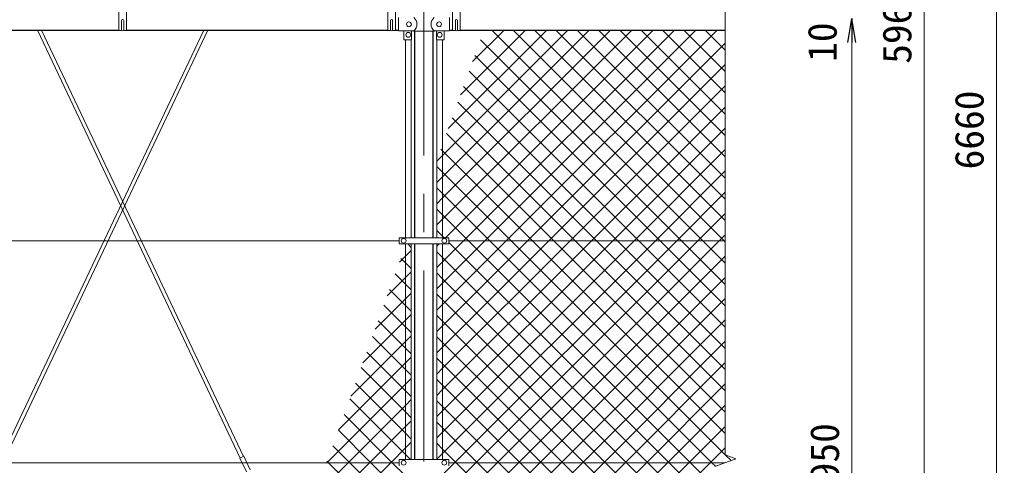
# Model space of a CAD drawing. Units: millimetres, scale not verified. Extents: x -8400 to 8400, y -5940 to 5940.
# Drawn here: x -5736 to -2494, y -1194 to 287 of the extents above; entities that cross this region are included whole.
import ezdxf
from ezdxf.enums import TextEntityAlignment as Align

# ---------------------------------------------------------------- set-up
doc = ezdxf.new("R2010")
doc.units = ezdxf.units.MM
doc.header["$LTSCALE"] = 20
doc.linetypes.add('USER1', pattern=[50.8, 31.75, -6.35, 6.35, -6.35])
for name, color, linetype, lineweight in [('0-1_D-STR1', 1, 'Continuous', 25), ('0-4_D-BMK', 2, 'USER1', 13), ('0-5_D-STR-DIM', 7, 'Continuous', 13), ('0-8_D-STR3', 3, 'Continuous', 13), ('0-B_D-STR2', 7, 'Continuous', 13)]:
    doc.layers.add(name, color=color, linetype=linetype, lineweight=lineweight)
doc.layers.add('0-6_0', color=7, linetype='Continuous')
doc.styles.add('ＭＳ ゴシック', font='')
doc.styles.get('ＭＳ ゴシック').set_extended_font_data('MS Gothic')

# ---------------------------------------------------------------- blocks, each defined once
blk = doc.blocks.new('_Open')
at = {"layer": '0-6_0'}
blk.add_line((-20, 3.333), (0, 0), dxfattribs=at)
blk.add_lwpolyline([(-20, -3.333), (0, 0), (-20, 0)], dxfattribs=at)

msp = doc.modelspace()

# ---------------------------------------------------------------- linework, layer by layer
at = {"layer": '0-1_D-STR1'}
for p, q in [((-6274.06, 251.9), (-5406.56, 251.9)), ((-5381.56, 251.9), (-4514.06, 251.9)), ((-4489.06, 251.9), (-4479.06, 251.9)), ((-4424.31, -437.7), (-4424.31, 248.4)), ((-4363.81, -437.7), (-4363.81, 248.4)), ((-4309.06, 251.9), (-4299.06, 251.9)), ((-4274.06, 251.9), (-3394.06, 251.9)), ((-4424.31, -1174.7), (-4424.31, -458.3)), ((-4363.81, -1174.7), (-4363.81, -458.3))]:
    msp.add_line(p, q, dxfattribs=at)
at = {"layer": '0-4_D-BMK'}
msp.add_line((-4394.06, 2501.7), (-4394.06, -3460), dxfattribs=at)
at = {"layer": '0-5_D-STR-DIM'}
for p, q in [((-2734.06, 3170), (-2734.06, -2630)), ((-2494.06, 3170), (-2494.06, -3330)), ((-3394.06, 1284.35), (-3394.06, -1159.35)), ((-2974.06, 210), (-2974.06, -2580)), ((-2974.06, 210), (-2974.06, 130)), ((-3358.83, -1172.17), (-3394.06, -1159.35)), ((-3429.3, -1197.83), (-3358.83, -1172.17))]:
    msp.add_line(p, q, dxfattribs=at)
at = {"layer": '0-8_D-STR3'}
for p, q in [((-4479.06, 292.9), (-4479.06, 248.9)), ((-4309.06, 292.9), (-4309.06, 248.9)), ((-5397.56, 250.11), (-5397.56, 283)), ((-5390.56, 250.11), (-5390.56, 283)), ((-4505.06, 250.11), (-4505.06, 283)), ((-4498.06, 250.11), (-4498.06, 283)), ((-4290.06, 250.11), (-4290.06, 283)), ((-4283.06, 250.11), (-4283.06, 283)), ((-5125.07, 251.9), (-5795.1, -1164.22)), ((-5111.8, 251.9), (-5784.25, -1169.35)), ((-5676.33, 251.9), (-5003.88, -1169.35)), ((-5663.05, 251.9), (-4993.03, -1164.22)), ((-4479.06, 248.9), (-4427.86, 248.9)), ((-4461.06, 248.9), (-4461.06, 220.9)), ((-4436.06, 248.9), (-4436.06, 220.9)), ((-4427.86, 248.4), (-4428.86, 248.9)), ((-4427.86, 248.4), (-4360.26, 248.4)), ((-4360.26, 248.4), (-4359.26, 248.9)), ((-4360.26, 248.9), (-4309.06, 248.9)), ((-4352.06, 248.9), (-4352.06, 220.9)), ((-4327.06, 248.9), (-4327.06, 220.9)), ((-4438.06, 218.9), (-4459.06, 218.9)), ((-4455.56, -437.7), (-4455.56, 218.9)), ((-4436.56, -437.7), (-4436.56, 219.58)), ((-4351.56, -437.7), (-4351.56, 219.58)), ((-4350.06, 218.9), (-4329.06, 218.9)), ((-4332.56, -437.7), (-4332.56, 218.9)), ((-4476.56, -448), (-6312.06, -448)), ((-4476.56, -437.7), (-4311.56, -437.7)), ((-4476.56, -437.7), (-4476.56, -458.3)), ((-4311.56, -437.7), (-4311.56, -458.3)), ((-3394.06, -448), (-4311.56, -448)), ((-4476.56, -458.3), (-4311.56, -458.3)), ((-4455.56, -1174.7), (-4455.56, -458.3)), ((-4436.56, -1174.7), (-4436.56, -458.3)), ((-4351.56, -1174.7), (-4351.56, -458.3)), ((-4332.56, -1174.7), (-4332.56, -458.3)), ((-5004.87, -1169.82), (-4992.04, -1163.74)), ((-4992.04, -1163.74), (-4970.65, -1208.94)), ((-4476.56, -1185), (-6312.06, -1185)), ((-5004.87, -1169.82), (-4983.49, -1215.01)), ((-4476.56, -1174.7), (-4311.56, -1174.7)), ((-4476.56, -1174.7), (-4476.56, -1195.3)), ((-4311.56, -1174.7), (-4311.56, -1195.3)), ((-3394.06, -1185), (-4311.56, -1185))]:
    msp.add_line(p, q, dxfattribs=at)
for points in [[(-5397.56, 339.37), (-5406.56, 339.37), (-5406.56, 250.11), (-5397.56, 250.11)], [(-5390.56, 250.11), (-5381.56, 250.11), (-5381.56, 339.37)], [(-4505.06, 339.37), (-4514.06, 339.37), (-4514.06, 250.11), (-4505.06, 250.11)], [(-4498.06, 250.11), (-4489.06, 250.11), (-4489.06, 339.37)], [(-4290.06, 250.11), (-4299.06, 250.11), (-4299.06, 339.37)], [(-4283.06, 339.37), (-4274.06, 339.37), (-4274.06, 250.11), (-4283.06, 250.11)]]:
    msp.add_lwpolyline(points, dxfattribs=at)
for centre in [(-4444.06, 270.9), (-4344.06, 270.9), (-4446.06, 235.9), (-4342.06, 235.9), (-4461.56, -448), (-4326.56, -448), (-4461.56, -1185), (-4326.56, -1185)]:
    msp.add_circle(centre, 8, dxfattribs=at)
for centre, radius, start, end in [((-4446.45, 270.9), 28.8, 310.19176, 49.80824), ((-4341.68, 270.9), 28.8, 130.19176, 229.80824), ((-5394.06, 283), 3.5, 0, 180), ((-4501.56, 283), 3.5, 0, 180), ((-4286.56, 283), 3.5, 0, 180), ((-5394.06, 255.74), 6.62, 238.10921, 301.89079), ((-4501.56, 255.74), 6.62, 238.10921, 301.89079), ((-4286.56, 255.74), 6.62, 238.10921, 301.89079), ((-4459.06, 220.9), 2, 180, 270), ((-4438.06, 220.9), 2, 270, 0), ((-4350.06, 220.9), 2, 180, 270), ((-4329.06, 220.9), 2, 270, 0)]:
    msp.add_arc(centre, radius, start, end, dxfattribs=at)
at = {"layer": '0-B_D-STR2'}
for p, q in [((-4332.56, -164.46), (-3916.2, 251.9)), ((-4332.56, -235.17), (-3845.49, 251.9)), ((-4332.56, -305.89), (-3774.78, 251.9)), ((-4332.56, -376.6), (-3704.07, 251.9)), ((-4322.96, -437.7), (-3633.36, 251.9)), ((-4313.63, -74.82), (-3986.91, 251.9)), ((-4273.16, 36.36), (-4057.62, 251.9)), ((-4262.55, -448), (-3562.65, 251.9)), ((-4232.7, 147.53), (-4128.33, 251.9)), ((-4191.84, -448), (-3491.94, 251.9)), ((-3468.5, -448), (-4168.4, 251.9)), ((-4121.13, -448), (-3421.23, 251.9)), ((-3397.79, -448), (-4097.69, 251.9)), ((-3394.06, -381.02), (-4026.98, 251.9)), ((-3394.06, -310.31), (-3956.27, 251.9)), ((-3394.06, -239.6), (-3885.56, 251.9)), ((-3394.06, -168.89), (-3814.85, 251.9)), ((-3394.06, -98.17), (-3744.14, 251.9)), ((-3394.06, -27.46), (-3673.43, 251.9)), ((-3394.06, 43.25), (-3602.72, 251.9)), ((-3394.06, 113.96), (-3532.01, 251.9)), ((-3394.06, 184.67), (-3461.3, 251.9)), ((-3539.21, -448), (-4206.56, 219.35)), ((-4050.41, -448), (-3394.06, 208.35)), ((-3609.92, -448), (-4225.43, 167.51)), ((-3979.7, -448), (-3394.06, 137.64)), ((-3680.63, -448), (-4244.3, 115.66)), ((-3908.99, -448), (-3394.06, 66.93)), ((-3751.35, -448), (-4263.17, 63.82)), ((-3822.06, -448), (-4282.04, 11.98)), ((-3838.28, -448), (-3394.06, -3.78)), ((-3892.77, -448), (-4300.91, -39.86)), ((-3963.48, -448), (-4319.77, -91.7)), ((-3767.57, -448), (-3394.06, -74.49)), ((-3696.86, -448), (-3394.06, -145.2)), ((-4351.56, -183.46), (-4332.56, -164.46)), ((-3626.15, -448), (-3394.06, -215.91)), ((-4351.56, -254.17), (-4332.56, -235.17)), ((-3555.44, -448), (-3394.06, -286.62)), ((-4351.56, -324.89), (-4332.56, -305.89)), ((-4351.56, -395.6), (-4332.56, -376.6)), ((-3484.73, -448), (-3394.06, -357.33)), ((-4332.56, -518.02), (-4262.55, -448)), ((-4332.56, -588.73), (-4191.84, -448)), ((-4332.56, -659.44), (-4121.13, -448)), ((-4332.56, -730.15), (-4050.41, -448)), ((-4332.56, -800.86), (-3979.7, -448)), ((-4332.56, -871.57), (-3908.99, -448)), ((-4332.56, -942.28), (-3838.28, -448)), ((-4332.56, -1012.99), (-3767.57, -448)), ((-4332.56, -1083.7), (-3696.86, -448)), ((-4332.56, -1154.41), (-3626.15, -448)), ((-4292.44, -1185), (-3555.44, -448)), ((-4221.73, -1185), (-3484.73, -448)), ((-4151.02, -1185), (-3414.02, -448)), ((-3394.06, -1017.41), (-3963.48, -448)), ((-3394.06, -946.7), (-3892.77, -448)), ((-3394.06, -875.99), (-3822.06, -448)), ((-3394.06, -805.28), (-3751.35, -448)), ((-3394.06, -734.57), (-3680.63, -448)), ((-3394.06, -663.86), (-3609.92, -448)), ((-3394.06, -593.15), (-3539.21, -448)), ((-3394.06, -522.44), (-3468.5, -448)), ((-3414.02, -448), (-3394.06, -428.05)), ((-3394.06, -451.73), (-3397.79, -448)), ((-4455.56, -499.6), (-4436.56, -480.6)), ((-4436.56, -469.89), (-4448.15, -458.3)), ((-4351.56, -466.31), (-4343.56, -458.3)), ((-4332.56, -503.18), (-4351.56, -484.18)), ((-4475.49, -519.52), (-4455.56, -499.6)), ((-4455.56, -521.6), (-4470.72, -506.44)), ((-4351.56, -537.02), (-4332.56, -518.02)), ((-3650.74, -1185), (-4332.56, -503.18)), ((-4080.31, -1185), (-3394.06, -498.76)), ((-4436.56, -540.6), (-4455.56, -521.6)), ((-4515.95, -630.69), (-4455.56, -570.31)), ((-4455.56, -592.31), (-4489.59, -558.28)), ((-4455.56, -570.31), (-4436.56, -551.31)), ((-4332.56, -573.89), (-4351.56, -554.89)), ((-3721.45, -1185), (-4332.56, -573.89)), ((-4009.6, -1185), (-3394.06, -569.47)), ((-4455.56, -663.02), (-4508.46, -610.12)), ((-4436.56, -611.31), (-4455.56, -592.31)), ((-4351.56, -607.73), (-4332.56, -588.73)), ((-4556.41, -741.87), (-4455.56, -641.02)), ((-4455.56, -641.02), (-4436.56, -622.02)), ((-4332.56, -644.6), (-4351.56, -625.6)), ((-3792.16, -1185), (-4332.56, -644.6)), ((-3938.89, -1185), (-3394.06, -640.18)), ((-4455.56, -733.73), (-4527.33, -661.96)), ((-4436.56, -682.02), (-4455.56, -663.02)), ((-4351.56, -678.44), (-4332.56, -659.44)), ((-4596.88, -853.04), (-4455.56, -711.73)), ((-4455.56, -711.73), (-4436.56, -692.73)), ((-4332.56, -715.31), (-4351.56, -696.31)), ((-3868.18, -1185), (-3394.06, -710.89)), ((-4455.56, -804.44), (-4546.2, -713.81)), ((-4436.56, -752.73), (-4455.56, -733.73)), ((-4351.56, -749.15), (-4332.56, -730.15)), ((-3862.87, -1185), (-4332.56, -715.31)), ((-4455.56, -875.15), (-4565.07, -765.65)), ((-4455.56, -782.44), (-4436.56, -763.44)), ((-4332.56, -786.02), (-4351.56, -767.02)), ((-4637.34, -964.22), (-4455.56, -782.44)), ((-4436.56, -823.44), (-4455.56, -804.44)), ((-4351.56, -819.86), (-4332.56, -800.86)), ((-3933.58, -1185), (-4332.56, -786.02)), ((-3797.47, -1185), (-3394.06, -781.6)), ((-4455.56, -945.86), (-4583.94, -817.49)), ((-4455.56, -853.15), (-4436.56, -834.15)), ((-4332.56, -856.73), (-4351.56, -837.73)), ((-4677.81, -1075.39), (-4455.56, -853.15)), ((-4455.56, -1016.57), (-4602.81, -869.33)), ((-4436.56, -894.15), (-4455.56, -875.15)), ((-4351.56, -890.57), (-4332.56, -871.57)), ((-4004.29, -1185), (-4332.56, -856.73)), ((-3726.75, -1185), (-3394.06, -852.31)), ((-4455.56, -923.86), (-4436.56, -904.86)), ((-4716.7, -1185), (-4455.56, -923.86)), ((-4455.56, -1087.28), (-4621.68, -921.17)), ((-4332.56, -927.44), (-4351.56, -908.44)), ((-4075.01, -1185), (-4332.56, -927.44)), ((-3656.04, -1185), (-3394.06, -923.02)), ((-4436.56, -964.86), (-4455.56, -945.86)), ((-4351.56, -961.28), (-4332.56, -942.28)), ((-4645.99, -1185), (-4455.56, -994.57)), ((-4455.56, -994.57), (-4436.56, -975.57)), ((-4332.56, -998.15), (-4351.56, -979.15)), ((-4145.72, -1185), (-4332.56, -998.15)), ((-4499.27, -1185), (-4659.41, -1024.86)), ((-4436.56, -1035.57), (-4455.56, -1016.57)), ((-4351.56, -1031.99), (-4332.56, -1012.99)), ((-4575.28, -1185), (-4455.56, -1065.28)), ((-4455.56, -1065.28), (-4436.56, -1046.28)), ((-4332.56, -1068.86), (-4351.56, -1049.86)), ((-4216.43, -1185), (-4332.56, -1068.86)), ((-3514.62, -1185), (-3394.06, -1064.44)), ((-4569.98, -1185), (-4678.28, -1076.7)), ((-4436.56, -1106.28), (-4455.56, -1087.28)), ((-4351.56, -1102.7), (-4332.56, -1083.7)), ((-4640.69, -1185), (-4697.15, -1128.54)), ((-4332.56, -1139.57), (-4351.56, -1120.57)), ((-4351.56, -1173.41), (-4332.56, -1154.41)), ((-4287.14, -1185), (-4332.56, -1139.57)), ((-3443.91, -1185), (-3394.06, -1135.15)), ((-3374.88, -1178.02), (-3393.26, -1159.64)), ((-4799.2, -1408.92), (-4575.28, -1185)), ((-4758.74, -1297.74), (-4645.99, -1185)), ((-4718.27, -1186.57), (-4716.7, -1185)), ((-4711.4, -1185), (-4716.02, -1180.38)), ((-4455.56, -1440.84), (-4711.4, -1185)), ((-4455.56, -1370.13), (-4640.69, -1185)), ((-4455.56, -1299.42), (-4569.98, -1185)), ((-4455.56, -1228.71), (-4499.27, -1185)), ((-4332.56, -1225.12), (-4292.44, -1185)), ((-4332.56, -1295.83), (-4221.73, -1185)), ((-4332.56, -1366.55), (-4151.02, -1185)), ((-4332.56, -1437.26), (-4080.31, -1185)), ((-4332.56, -1507.97), (-4009.6, -1185)), ((-4332.56, -1578.68), (-3938.89, -1185)), ((-4332.56, -1649.39), (-3868.18, -1185)), ((-4332.56, -1720.1), (-3797.47, -1185)), ((-4332.56, -1790.81), (-3726.75, -1185)), ((-4332.56, -1861.52), (-3656.04, -1185)), ((-3550.14, -1922), (-4287.14, -1185)), ((-4251.62, -1922), (-3514.62, -1185)), ((-3479.43, -1922), (-4216.43, -1185)), ((-4180.91, -1922), (-3443.91, -1185)), ((-3408.72, -1922), (-4145.72, -1185)), ((-3394.06, -1865.94), (-4075.01, -1185)), ((-3394.06, -1795.23), (-4004.29, -1185)), ((-3394.06, -1724.52), (-3933.58, -1185)), ((-3394.06, -1653.81), (-3862.87, -1185)), ((-3394.06, -1583.1), (-3792.16, -1185)), ((-3394.06, -1512.39), (-3721.45, -1185)), ((-3394.06, -1441.68), (-3650.74, -1185)), ((-3361.26, -1173.06), (-3359.96, -1171.76))]:
    msp.add_line(p, q, dxfattribs=at)
for points in [[(-3394.06, -1088.12), (-4034.19, -448), (-4332.56, -149.62), (-4338.64, -143.55)], [(-3394.06, -1158.83), (-4104.9, -448), (-4332.56, -220.33), (-4351.56, -201.33)], [(-3426.72, -1196.89), (-3438.61, -1185), (-4175.61, -448), (-4332.56, -291.05), (-4351.56, -272.05)], [(-3394.06, -1300.26), (-3509.32, -1185), (-4246.32, -448), (-4332.56, -361.76), (-4351.56, -342.76)], [(-4327.33, -437.7), (-4332.56, -432.47), (-4351.56, -413.47)], [(-3394.06, -1370.97), (-3580.03, -1185), (-4311.56, -453.47)], [(-4438.86, -1174.7), (-4455.56, -1158), (-4640.54, -973.01)], [(-4312.03, -1911.7), (-3585.33, -1185), (-3394.06, -993.73)], [(-4839.67, -1520.09), (-4838.48, -1518.91), (-4829.47, -1509.9), (-4504.57, -1185), (-4455.56, -1135.99), (-4436.56, -1116.99)]]:
    msp.add_lwpolyline(points, dxfattribs=at)

# ---------------------------------------------------------------- block references
at = {"layer": '0-5_D-STR-DIM', "xscale": 4, "yscale": 4, "rotation": 90}
msp.add_blockref('_Open', (-2974.06, 290), dxfattribs=at)
msp.add_blockref('_Open', (-2974.06, 290), dxfattribs=at)

# ---------------------------------------------------------------- texts
at = {"layer": '0-5_D-STR-DIM', "style": 'ＭＳ ゴシック'}
for s, p in [('5960', (-2747.56, 139.75)), ('10', (-2995.42, 146.28)), ('6660', (-2507.56, -211)), ('2950', (-2987.56, -1315.5))]:
    msp.add_text(s, height=96.19, rotation=90, dxfattribs=at).set_placement(p, align=Align.BOTTOM_LEFT)

doc.saveas('drawing.dxf')
